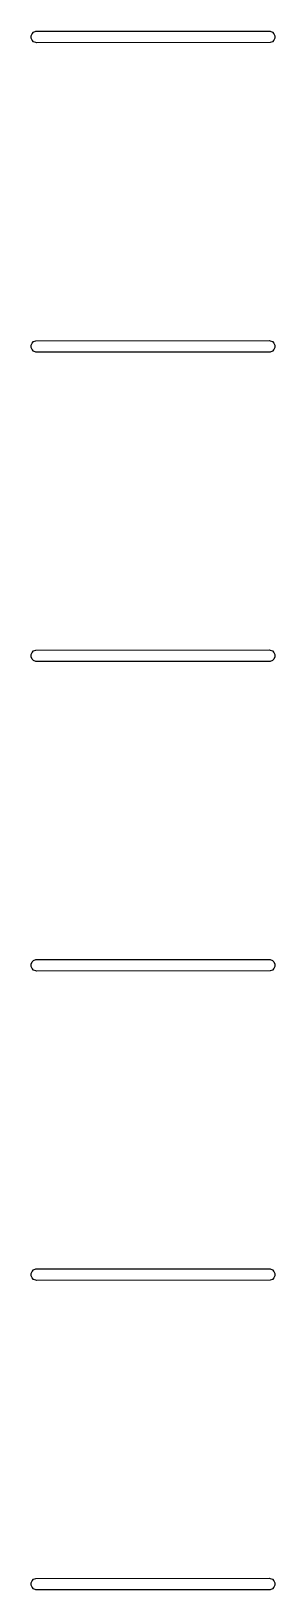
# Model space of a CAD drawing. Extents: x 79 to 214, y -137 to -46.
# Drawn here: x 175.88 to 181.12, y -125.12 to -91.54 of the extents above; entities that cross this region are included whole.
import ezdxf

# ---------------------------------------------------------------- set-up
doc = ezdxf.new("R2010")
doc.units = 0
doc.layers.add('BLACK', color=7, linetype='CONTINUOUS')

msp = doc.modelspace()

# ---------------------------------------------------------------- linework, layer by layer
at = {"layer": 'BLACK', "linetype": 'CONTINUOUS'}
for p, q in [((175.877402, -91.642278), (175.896066, -91.597218)), ((175.877402, -91.69105), (175.877402, -91.642278)), ((175.896066, -91.597218), (175.930554, -91.56273)), ((175.930554, -91.56273), (175.975614, -91.544066)), ((175.975614, -91.544066), (181, -91.541664)), ((181, -91.541664), (181.024386, -91.544066)), ((181.024386, -91.544066), (181.069446, -91.56273)), ((181.069446, -91.56273), (181.103934, -91.597218)), ((181.103934, -91.597218), (181.122598, -91.642278)), ((181.122598, -91.642278), (181.122598, -91.69105)), ((175.896066, -91.73611), (175.877402, -91.69105)), ((175.930554, -91.770598), (175.896066, -91.73611)), ((175.975614, -91.789262), (175.930554, -91.770598)), ((176, -91.791664), (175.975614, -91.789262)), ((181.024386, -91.789262), (176, -91.791664)), ((181.069446, -91.770598), (181.024386, -91.789262)), ((181.103934, -91.73611), (181.069446, -91.770598)), ((181.122598, -91.69105), (181.103934, -91.73611)), ((175.877402, -98.308944), (175.896066, -98.263884)), ((175.877402, -98.357716), (175.877402, -98.308944)), ((175.896066, -98.402776), (175.877402, -98.357716)), ((175.896066, -98.263884), (175.930554, -98.229396)), ((175.930554, -98.229396), (175.975614, -98.210732)), ((175.975614, -98.210732), (181, -98.20833)), ((181, -98.20833), (181.024386, -98.210732)), ((181.024386, -98.210732), (181.069446, -98.229396)), ((181.069446, -98.229396), (181.103934, -98.263884)), ((181.103934, -98.263884), (181.122598, -98.308944)), ((181.122598, -98.357716), (181.103934, -98.402776)), ((181.122598, -98.308944), (181.122598, -98.357716)), ((175.930554, -98.437264), (175.896066, -98.402776)), ((175.975614, -98.455928), (175.930554, -98.437264)), ((176, -98.45833), (175.975614, -98.455928)), ((181.024386, -98.455928), (176, -98.45833)), ((181.069446, -98.437264), (181.024386, -98.455928)), ((181.103934, -98.402776), (181.069446, -98.437264)), ((175.877402, -104.97561), (175.896066, -104.93055)), ((175.877402, -105.024382), (175.877402, -104.97561)), ((175.896066, -105.069442), (175.877402, -105.024382)), ((175.896066, -104.93055), (175.930554, -104.896062)), ((175.930554, -105.10393), (175.896066, -105.069442)), ((175.930554, -104.896062), (175.975614, -104.877398)), ((175.975614, -105.122594), (175.930554, -105.10393)), ((175.975614, -104.877398), (181, -104.874996)), ((181, -104.874996), (181.024386, -104.877398)), ((181.024386, -104.877398), (181.069446, -104.896062)), ((181.069446, -105.10393), (181.024386, -105.122594)), ((181.069446, -104.896062), (181.103934, -104.93055)), ((181.103934, -105.069442), (181.069446, -105.10393)), ((181.103934, -104.93055), (181.122598, -104.97561)), ((181.122598, -105.024382), (181.103934, -105.069442)), ((181.122598, -104.97561), (181.122598, -105.024382)), ((176, -105.124996), (175.975614, -105.122594)), ((181.024386, -105.122594), (176, -105.124996)), ((175.877402, -111.642276), (175.896066, -111.597216)), ((175.877402, -111.691048), (175.877402, -111.642276)), ((175.896066, -111.736108), (175.877402, -111.691048)), ((175.896066, -111.597216), (175.930554, -111.562728)), ((175.930554, -111.770596), (175.896066, -111.736108)), ((175.930554, -111.562728), (175.975614, -111.544064)), ((175.975614, -111.78926), (175.930554, -111.770596)), ((175.975614, -111.544064), (181, -111.541662)), ((176, -111.791662), (175.975614, -111.78926)), ((181.024386, -111.78926), (176, -111.791662)), ((181, -111.541662), (181.024386, -111.544064)), ((181.024386, -111.544064), (181.069446, -111.562728)), ((181.069446, -111.770596), (181.024386, -111.78926)), ((181.069446, -111.562728), (181.103934, -111.597216)), ((181.103934, -111.736108), (181.069446, -111.770596)), ((181.103934, -111.597216), (181.122598, -111.642276)), ((181.122598, -111.691048), (181.103934, -111.736108)), ((181.122598, -111.642276), (181.122598, -111.691048)), ((175.930554, -118.229394), (175.975614, -118.21073)), ((175.975614, -118.21073), (181, -118.208328)), ((181, -118.208328), (181.024386, -118.21073)), ((181.024386, -118.21073), (181.069446, -118.229394)), ((175.877402, -118.308942), (175.896066, -118.263882)), ((175.877402, -118.357714), (175.877402, -118.308942)), ((175.896066, -118.402774), (175.877402, -118.357714)), ((175.896066, -118.263882), (175.930554, -118.229394)), ((175.930554, -118.437262), (175.896066, -118.402774)), ((175.975614, -118.455926), (175.930554, -118.437262)), ((176, -118.458328), (175.975614, -118.455926)), ((181.024386, -118.455926), (176, -118.458328)), ((181.069446, -118.437262), (181.024386, -118.455926)), ((181.069446, -118.229394), (181.103934, -118.263882)), ((181.103934, -118.402774), (181.069446, -118.437262)), ((181.103934, -118.263882), (181.122598, -118.308942)), ((181.122598, -118.357714), (181.103934, -118.402774)), ((181.122598, -118.308942), (181.122598, -118.357714)), ((175.896066, -124.930554), (175.930554, -124.896066)), ((175.930554, -124.896066), (175.975614, -124.877402)), ((175.975614, -124.877402), (181, -124.875)), ((181, -124.875), (181.024386, -124.877402)), ((181.024386, -124.877402), (181.069446, -124.896066)), ((181.069446, -124.896066), (181.103934, -124.930554)), ((175.877402, -124.975614), (175.896066, -124.930554)), ((175.877402, -125.024386), (175.877402, -124.975614)), ((175.896066, -125.069446), (175.877402, -125.024386)), ((175.930554, -125.103934), (175.896066, -125.069446)), ((175.975614, -125.122598), (175.930554, -125.103934)), ((176, -125.125), (175.975614, -125.122598)), ((181.024386, -125.122598), (176, -125.125)), ((181.069446, -125.103934), (181.024386, -125.122598)), ((181.103934, -125.069446), (181.069446, -125.103934)), ((181.103934, -124.930554), (181.122598, -124.975614)), ((181.122598, -125.024386), (181.103934, -125.069446)), ((181.122598, -124.975614), (181.122598, -125.024386))]:
    msp.add_line(p, q, dxfattribs=at)

doc.saveas('drawing.dxf')
